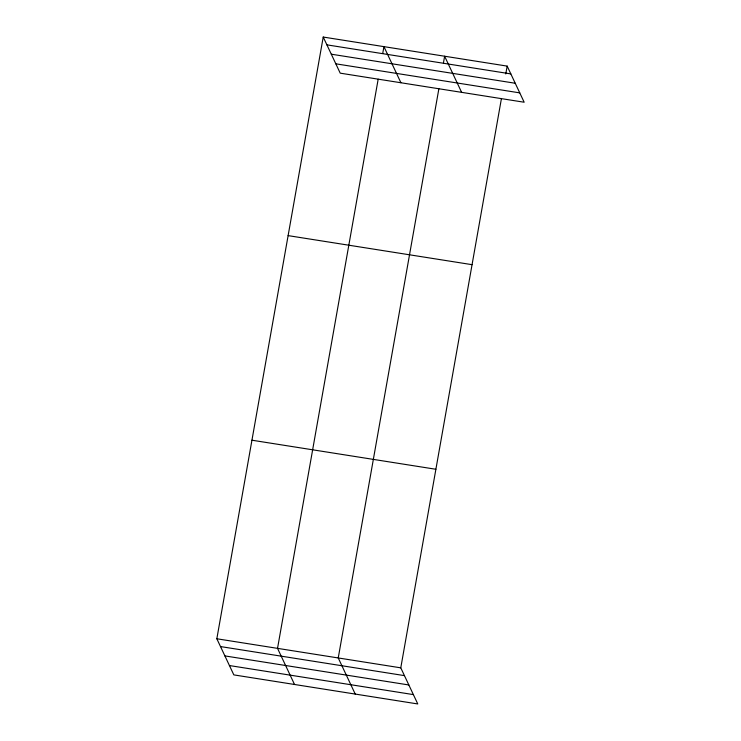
<?xml version="1.0" encoding="UTF-8"?>
<svg xmlns="http://www.w3.org/2000/svg" width="741" height="741" viewBox="0 0 741 741"><rect width="100%" height="100%" fill="white"/><g stroke="black" fill="none" stroke-linecap="round" stroke-linejoin="round"><path stroke-width="1.11" d="M501.416 98.646L400.779 667.836L417.776 703.95L233.832 674.894L216.835 638.77L323.224 37.05L507.168 66.106L524.165 102.23L340.221 73.164L323.224 37.05M378.179 79.176L277.532 648.366L294.529 684.48M382.736 53.371L383.931 46.637L400.918 82.76M438.876 88.763L338.239 657.952L355.235 694.067M443.442 62.957L444.628 56.233L461.624 92.347M505.779 73.961L507.168 66.106M326.892 44.849L510.836 73.905M331.292 54.195L515.236 83.251M335.821 63.819L519.765 92.875M288.119 235.619L472.063 264.676M251.94 440.21L435.884 469.266M216.835 638.77L400.779 667.836M220.503 646.569L404.447 675.625M224.903 655.915L408.847 684.971M229.432 665.548L413.376 694.604"/></g></svg>
